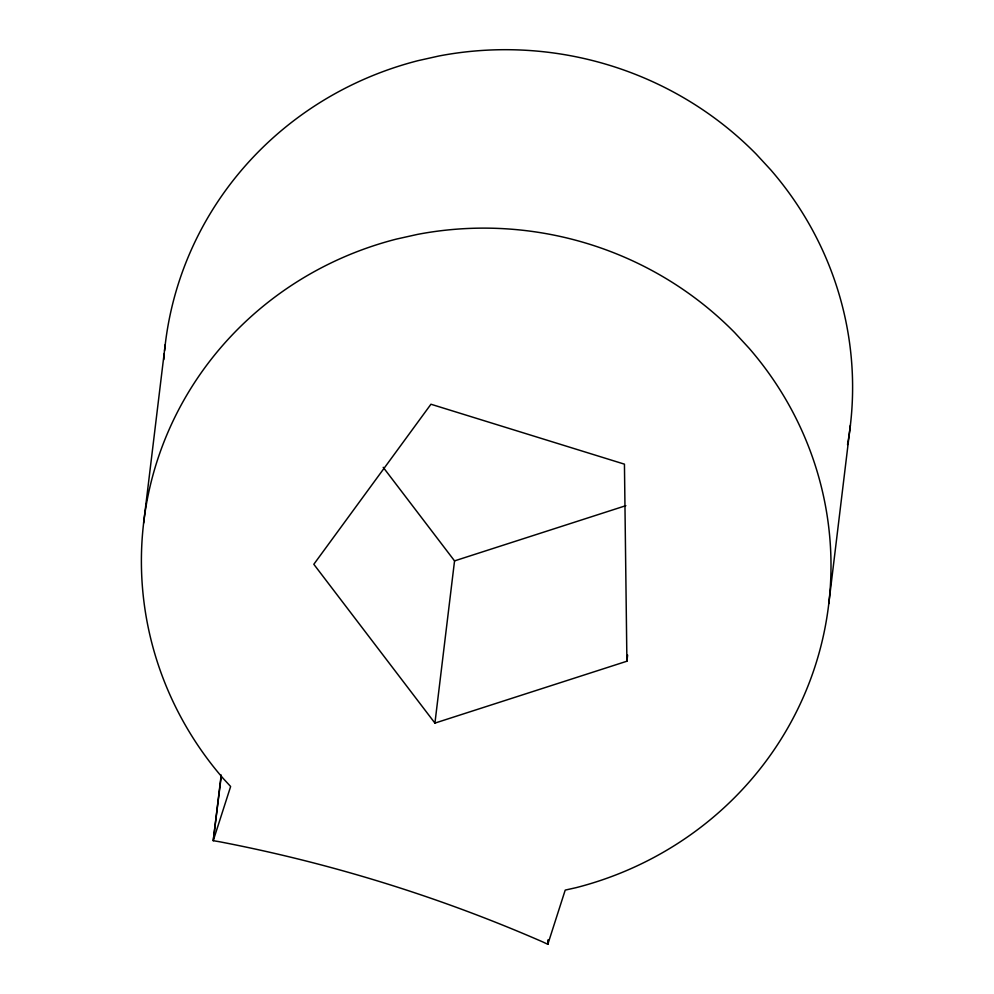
<?xml version="1.0" encoding="UTF-8"?>
<svg xmlns="http://www.w3.org/2000/svg" width="994" height="994" viewBox="0 0 994 994"><rect width="100%" height="100%" fill="white"/><g stroke="black" fill="none" stroke-linecap="round" stroke-linejoin="round"><path stroke-width="1.49" d="M143.621 523.117L165.215 344.694M221.19 774.985L213.225 840.7L218.866 841.62A1493.609 1451.116 6.9 0 1 542.662 941.877L547.818 944.3L565.213 890.102L575.998 887.692A344.943 335.127 6.9 0 0 749.19 348.335L734.678 332.605A344.943 335.127 6.9 0 0 417.492 234.398L396.407 239.094A344.943 335.127 6.9 0 0 223.215 778.464L230.633 786.502L213.225 840.7L221.09 777.519M627.636 655.096L626.903 661.221L434.925 723.098L454.544 560.889L383.199 467.317M828.785 603.681L850.379 425.246M454.544 560.889L625.847 505.673M434.925 723.098L313.818 564.281L430.949 404.235L624.443 464.161L626.903 661.221M163.799 359.666A344.943 335.127 6.9 0 1 164.283 353.665M164.569 350.671A344.943 335.127 6.9 0 1 418.002 60.671L439.087 55.962A344.943 335.127 6.9 0 1 756.272 154.182L770.785 169.912A344.943 335.127 6.9 0 1 847.522 444.591M548.353 939.715L547.818 944.3L548.365 939.715"/></g></svg>
